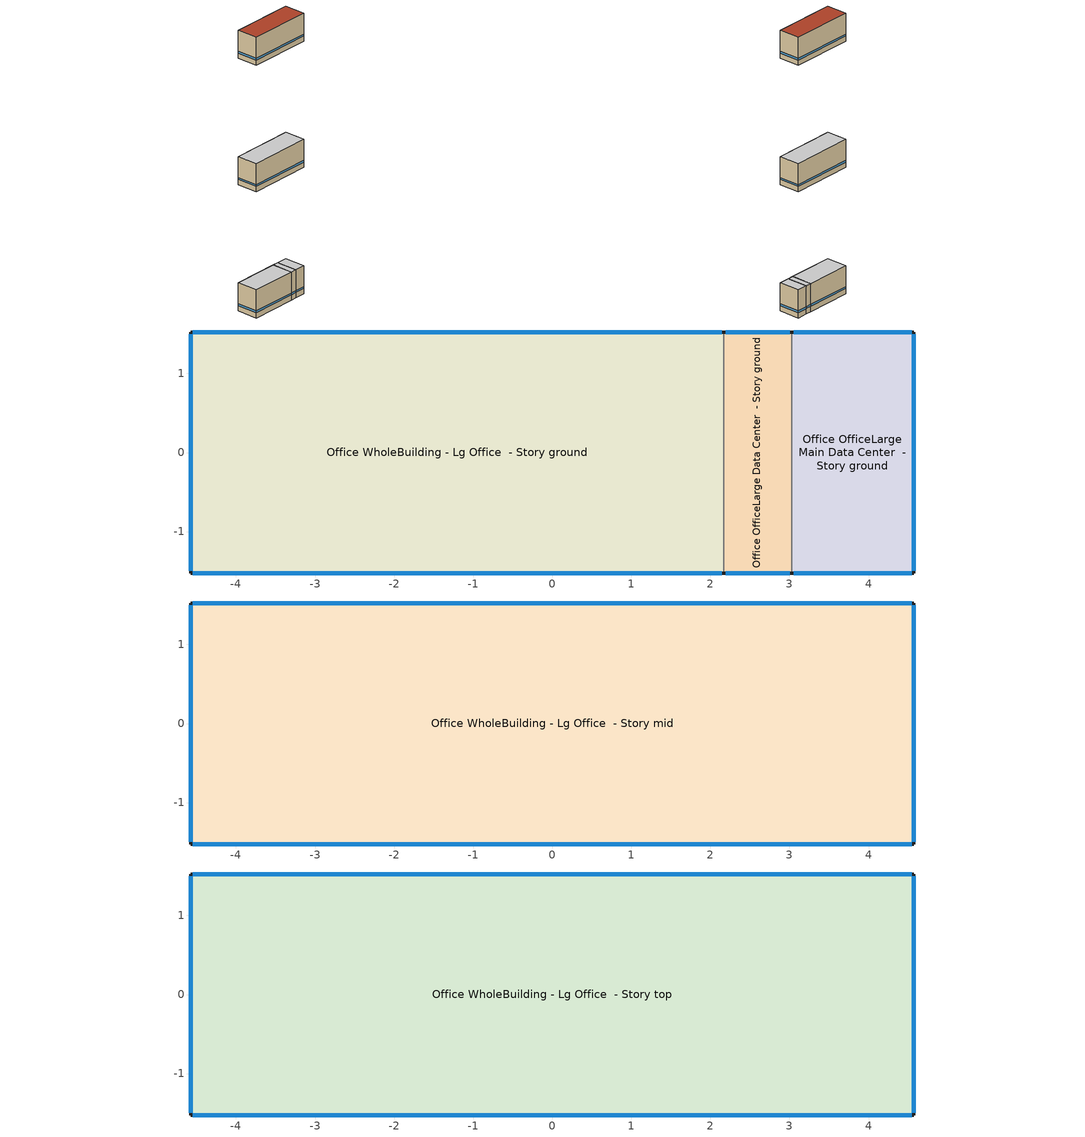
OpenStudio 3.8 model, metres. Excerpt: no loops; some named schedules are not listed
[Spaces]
Office WholeBuilding - Lg Office  - Story ground
 floor ground (Foundation F 1.26W/m*K Perim 16.53m Area 20.54m2): -4.57,-1.52 -4.57,1.52 2.17,1.52 2.17,-1.52 z0
 wall outside: 2.17,1.52 -4.57,1.52 -4.57,-1.52 2.17,-1.52 z0:3.96
 wall to Office OfficeLarge Data Center  - Story ground: 2.17,-1.52 2.17,1.52 z0:3.96
 window (Window U-0.91 SHGC 0.68): 2.14,1.52 -4.55,1.52 / -4.57,1.5 -4.57,-1.5 / -4.55,-1.52 2.14,-1.52 z0.76:1
 ceiling adiabatic (Typical Interior Ceiling): 2.17,-1.52 2.17,1.52 -4.57,1.52 -4.57,-1.52 z3.96
Office OfficeLarge Data Center  - Story ground
 floor ground (Foundation F 1.26W/m*K Perim 1.72m Area 2.62m2): 2.17,-1.52 2.17,1.52 3.03,1.52 3.03,-1.52 z0
 wall outside: 3.03,1.52 2.17,1.52 / 2.17,-1.52 3.03,-1.52 z0:3.96
 wall to Office OfficeLarge Main Data Center  - Story ground: 3.03,-1.52 3.03,1.52 z0:3.96
 window (Window U-0.91 SHGC 0.68): 3,1.52 2.19,1.52 / 2.19,-1.52 3,-1.52 z0.76:1.01
 ceiling adiabatic (Typical Interior Ceiling): 3.03,-1.52 3.03,1.52 2.17,1.52 2.17,-1.52 z3.96
Office OfficeLarge Main Data Center  - Story ground
 floor ground (Foundation F 1.26W/m*K Perim 6.14m Area 4.71m2): 3.03,-1.52 3.03,1.52 4.57,1.52 4.57,-1.52 z0
 wall outside: 3.03,-1.52 4.57,-1.52 4.57,1.52 3.03,1.52 z0:3.96
 window (Window U-0.91 SHGC 0.68): 4.55,1.52 3.05,1.52 / 3.05,-1.52 4.55,-1.52 z0.76:1.01; 4.57,-1.5 4.57,1.5 z0.76:1
 ceiling adiabatic (Typical Interior Ceiling): 4.57,-1.52 4.57,1.52 3.03,1.52 3.03,-1.52 z3.96
Office WholeBuilding - Lg Office  - Story mid
 floor adiabatic (Typical Interior Floor): -4.57,-1.52 -4.57,1.52 4.57,1.52 4.57,-1.52 z17.83
 wall outside: -4.57,1.52 -4.57,-1.52 4.57,-1.52 4.57,1.52 -4.57,1.52 z17.83:21.79
 window (Window U-0.91 SHGC 0.68): -4.57,1.5 -4.57,-1.5 / 4.55,1.52 -4.55,1.52 / -4.55,-1.52 4.55,-1.52 / 4.57,-1.5 4.57,1.5 z18.59:18.83
 ceiling adiabatic (Typical Interior Ceiling): 4.57,-1.52 4.57,1.52 -4.57,1.52 -4.57,-1.52 z21.79
Office WholeBuilding - Lg Office  - Story top
 floor adiabatic (Typical Interior Floor): -4.57,-1.52 -4.57,1.52 4.57,1.52 4.57,-1.52 z35.66
 wall outside: -4.57,1.52 -4.57,-1.52 4.57,-1.52 4.57,1.52 -4.57,1.52 z35.66:39.62
 window (Window U-0.91 SHGC 0.68): -4.57,1.5 -4.57,-1.5 / 4.57,-1.5 4.57,1.5 z36.42:36.67; 4.55,1.52 -4.55,1.52 / -4.55,-1.52 4.55,-1.52 z36.42:36.66
 roof outside: 4.57,-1.52 4.57,1.52 -4.57,1.52 -4.57,-1.52 z39.62
[Building]
ComStock DOE Ref 1980-2004|LargeOffice: North Axis {deg}=315; Default Construction Set=ComStock DOE Ref 1980-2004 - Office - ASHRAE 169-2013-3A; Default Schedule Set=Building Default Schedule Set; Standards Building Type=Office
[Site]
Centreville_AL_USA: Latitude {deg}=32.9; Longitude {deg}=-87.25; Time Zone {hr}=-6; Elevation {m}=140; Terrain=City
[Site:WaterMainsTemperature]
Calculation Method=Correlation; Annual Average Outdoor Air Temperature {C}=18.0608; Maximum Difference In Monthly Average Outdoor Air Temperatures {deltaC}=21.83
[SizingPeriod:DesignDay] Barometric Pressure {Pa}=99654; Rain Indicator=No; Snow Indicator=No; Day of Month=21; Daylight Saving Time Indicator=No; Humidity Condition Type=Wetbulb; Dry-Bulb Temperature Range Modifier Type=DefaultMultipliers
Name | Maximum Dry-Bulb Temperature {C} | Daily Dry-Bulb Temperature Range {deltaC} | Wind Speed {m/s} | Wind Direction {deg} | Month | Day Type | Wetbulb or DewPoint at Maximum Dry-Bulb {C} | Solar Model Indicator | ASHRAE Clear Sky Optical Depth for Beam Irradiance | ASHRAE Clear Sky Optical Depth for Diffuse Irradiance | Sky Clearness
Centreville Ann Clg .4% Condns DB=>MWB 1 | 34.4 | 10.5 | 2.8 | 170 | 7 | SummerDesignDay | 24.3 | ASHRAETau | 0.438 | 2.223
Centreville Ann Clg .4% Condns WB=>MDB 1 | 31.7 | 10.5 | 2.8 | 170 | 7 | SummerDesignDay | 25.8 | ASHRAETau | 0.438 | 2.223
Centreville Ann Htg 99.6% Condns DB 1 | -5.2 | 0 | 3.1 | 0 | 1 | WinterDesignDay | -5.2 | ASHRAEClearSky |  |  | 0
Centreville August .4% Condns DB=>MCWB 1 | 35.9 | 10.6 | 2.8 | 170 | 8 | SummerDesignDay | 24.4 | ASHRAETau | 0.426 | 2.294
[ClimateZones]
Climate Zone Institution Name 1=ASHRAE; Climate Zone Document Name 1=ANSI/ASHRAE Standard 169; Climate Zone Document Year 1=2006; Climate Zone Value 1=ASHRAE 169-2013-3A
[Site:GroundTemperature:FCfactorMethod]
January Ground Temperature {C}=20.2; February Ground Temperature {C}=10.09; March Ground Temperature {C}=9.57; April Ground Temperature {C}=4.74; May Ground Temperature {C}=14.47; June Ground Temperature {C}=13.34; July Ground Temperature {C}=15.74; August Ground Temperature {C}=23.41; September Ground Temperature {C}=26.17; October Ground Temperature {C}=26.57; November Ground Temperature {C}=25.96; December Ground Temperature {C}=26.47
[Construction:FfactorGroundFloor] F-Factor {W/m-K}=1.26344
Name | Area {m2} | PerimeterExposed {m}
Foundation F 1.26W/m*K Perim 6.14m Area 4.71m2 | 4.71018 | 6.138672
Foundation F 1.26W/m*K Perim 1.72m Area 2.62m2 | 2.61987 | 1.719072
Foundation F 1.26W/m*K Perim 16.53m Area 20.54m2 | 20.5409 | 16.5263
[DefaultConstructionSet]
ComStock DOE Ref 1980-2004 - Office - ASHRAE 169-2013-3A: Default Exterior Surface Constructions=Default Surface Constructions 1; Default Interior Surface Constructions=Default Surface Constructions 2; Default Ground Contact Surface Constructions=Default Surface Constructions 3; Default Exterior SubSurface Constructions=Default Sub Surface Constructions 1; Default Interior SubSurface Constructions=Default Sub Surface Constructions 2; Interior Partition Construction=Typical Interior Partition
[DefaultSurfaceConstructions]
Name | Floor Construction | Wall Construction | Roof Ceiling Construction
Default Surface Constructions 1 | Typical Insulated Exterior Mass Floor | Typical Insulated Exterior Mass Wall R-3.45 | Typical IEAD Roof R-13.89
Default Surface Constructions 2 | Typical Interior Floor | Typical Interior Wall | Typical Interior Ceiling
Default Surface Constructions 3 | Typical Insulated Carpeted 6in Slab Floor | Typical Insulated Basement Mass Wall R-6.99
[Construction]
Typical Insulated Exterior Mass Floor: Typical Insulation R-1.06, 4 in. Normalweight Concrete Floor, Typical Carpet Pad
Typical Insulated Exterior Mass Wall R-3.45: 1IN Stucco, 8IN CONCRETE HW RefBldg, Typical Insulation R-1.06, 1/2IN Gypsum
Typical IEAD Roof R-13.89: Roof Membrane, Typical Insulation R-12.77, Metal Roof Surface
Typical Interior Floor: 100mm Normalweight concrete floor, CP02 CARPET PAD
Typical Interior Wall: G01 13mm gypsum board, G01 13mm gypsum board
Typical Interior Ceiling: CP02 CARPET PAD, 100mm Normalweight concrete floor
Typical Insulated Carpeted 6in Slab Floor: 6 in. Normalweight Concrete Floor, Typical Carpet Pad
Typical Insulated Basement Mass Wall R-6.99: Typical Insulation R-5.44, 8 in. Concrete Block Basement Wall
Simple Glazing U 0.72 SHGC 0.25: Simple Glazing U 0.72 SHGC 0.25
Typical Insulated Metal Door: F08 Metal surface, Typical Insulation
U 0.88 SHGC 0.16 Sgl Ref-A-L Clr 6mm: REF A CLEAR LO 6MM
Typical Overhead Door: Typical Insulation
Typical Interior Window: Clear 3mm
Typical Interior Door; Typical Interior Partition: G05 25mm wood
InteriorFurnishings: Std Wood 6inch
Window U-0.91 SHGC 0.68: Simple Glazing Single - No LowE - Clear - Wood
[Material:NoMass] Roughness=Smooth; Thermal Absorptance=0.9; Solar Absorptance=0.7
Name | Thermal Resistance {m2-K/W} | Visible Absorptance
Typical Insulation R-1.06 | 0.18664 | 0.7
Typical Carpet Pad; CP02 CARPET PAD | 0.21648 | 0.8
Typical Insulation R-12.77 | 2.24922 | 0.7
Typical Insulation R-5.44 | 0.958542 | 0.7
Typical Insulation | 0.0282222 | 0.7
[Material] Thermal Absorptance=0.9
Name | Roughness | Thickness {m} | Conductivity {W/m-K} | Density {kg/m3} | Specific Heat {J/kg-K} | Solar Absorptance | Visible Absorptance
4 in. Normalweight Concrete Floor | MediumRough | 0.1016 | 2.31 | 2322 | 832 | 0.7 | 0.7
1IN Stucco | Smooth | 0.0253 | 0.6918 | 1858 | 837 | 0.7 | 0.92
8IN CONCRETE HW RefBldg | Rough | 0.2032 | 1.311 | 2240 | 836.8 | 0.7 | 0.7
1/2IN Gypsum | Smooth | 0.0127 | 0.16 | 784.9 | 830 | 0.4 | 0.4
Roof Membrane | VeryRough | 0.0095 | 0.16 | 1121.29 | 1460 | 0.7 | 0.7
Metal Roof Surface; F08 Metal surface | Smooth | 0.0008 | 45.28 | 7824 | 500 | 0.7 | 0.7
100mm Normalweight concrete floor | MediumRough | 0.1016 | 2.31045 | 2322 | 832.557 | 0.7 | 0.7
G01 13mm gypsum board | Smooth | 0.0127 | 0.160031 | 800.001 | 1090.73 | 0.7 | 0.5
6 in. Normalweight Concrete Floor | MediumRough | 0.1524 | 2.31 | 2322 | 832 | 0.7 | 0.7
8 in. Concrete Block Basement Wall | MediumRough | 0.2032 | 1.326 | 1842 | 912 | 0.7 | 0.7
G05 25mm wood | MediumSmooth | 0.0254 | 0.15 | 608 | 1630 | 0.5 | 0.5
Std Wood 6inch | MediumSmooth | 0.15 | 0.12 | 540 | 1210 | 0.7 | 0.7
[DefaultSubSurfaceConstructions]
Name | Fixed Window Construction | Operable Window Construction | Door Construction | Glass Door Construction | Overhead Door Construction | Tubular Daylight Dome Construction | Tubular Daylight Diffuser Construction
Default Sub Surface Constructions 1 | Simple Glazing U 0.72 SHGC 0.25 | Simple Glazing U 0.72 SHGC 0.25 | Typical Insulated Metal Door | U 0.88 SHGC 0.16 Sgl Ref-A-L Clr 6mm | Typical Overhead Door | Typical Interior Window | Typical Interior Window
Default Sub Surface Constructions 2 | Typical Interior Window | Typical Interior Window | Typical Interior Door
[WindowMaterial:SimpleGlazingSystem]
Name | U-Factor {W/m2-K} | Solar Heat Gain Coefficient | Visible Transmittance
Simple Glazing U 0.72 SHGC 0.25 | 4.08835 | 0.25 | 0.81
Simple Glazing Single - No LowE - Clear - Wood | 5.16722 | 0.683 | 0.723
[WindowMaterial:Glazing] Optical Data Type=SpectralAverage; Infrared Transmittance at Normal Incidence=0; Front Side Infrared Hemispherical Emissivity=0.84; Conductivity {W/m-K}=0.9; Dirt Correction Factor for Solar and Visible Transmittance=1; Solar Diffusing=No
Name | Thickness {m} | Solar Transmittance at Normal Incidence | Front Side Solar Reflectance at Normal Incidence | Back Side Solar Reflectance at Normal Incidence | Visible Transmittance at Normal Incidence | Front Side Visible Reflectance at Normal Incidence | Back Side Visible Reflectance at Normal Incidence | Back Side Infrared Hemispherical Emissivity
REF A CLEAR LO 6MM | 0.006 | 0.066 | 0.341 | 0.493 | 0.08 | 0.41 | 0.37 | 0.4
Clear 3mm | 0.003 | 0.837 | 0.075 | 0.075 | 0.898 | 0.081 | 0.081 | 0.84
[SpaceType] Standards Building Type=Office
Name | Default Schedule Set | Design Specification Outdoor Air Object | Standards Space Type
Office OfficeLarge Data Center - ComStock DOE Ref 1980-2004 | Office OfficeLarge Data Center Schedule Set | Office OfficeLarge Data Center Ventilation | OfficeLarge Data Center
Office OfficeLarge Main Data Center - ComStock DOE Ref 1980-2004 | Office OfficeLarge Main Data Center Schedule Set | Office OfficeLarge Main Data Center Ventilation | OfficeLarge Main Data Center
Office WholeBuilding - Lg Office - ComStock DOE Ref 1980-2004 | Office WholeBuilding - Lg Office Schedule Set | Office WholeBuilding - Lg Office Ventilation | WholeBuilding - Lg Office
[BuildingStory] Nominal Floor to Floor Height {m}=3.9624
Name | Nominal Z Coordinate {m}
Story ground | 0
Story mid | 17.8308
Story top | 35.6616
[Space]
Name | Space Type | Building Story | Thermal Zone
Office WholeBuilding - Lg Office  - Story ground | Office WholeBuilding - Lg Office - ComStock DOE Ref 1980-2004 | Story ground | Zone Office WholeBuilding - Lg Office  - Story ground
Office OfficeLarge Data Center  - Story ground | Office OfficeLarge Data Center - ComStock DOE Ref 1980-2004 | Story ground | Zone Office OfficeLarge Data Center  - Story ground
Office OfficeLarge Main Data Center  - Story ground | Office OfficeLarge Main Data Center - ComStock DOE Ref 1980-2004 | Story ground | Zone Office OfficeLarge Main Data Center  - Story ground
Office WholeBuilding - Lg Office  - Story mid | Office WholeBuilding - Lg Office - ComStock DOE Ref 1980-2004 | Story mid | Zone Office WholeBuilding - Lg Office  - Story mid
Office WholeBuilding - Lg Office  - Story top | Office WholeBuilding - Lg Office - ComStock DOE Ref 1980-2004 | Story top | Zone Office WholeBuilding - Lg Office  - Story top
[ThermalZone] Use Ideal Air Loads=No
Name | Multiplier | Thermostat
Zone Office WholeBuilding - Lg Office  - Story ground | 1 | Office WholeBuilding - Lg Office - ComStock DOE Ref 1980-2004 Thermostat
Zone Office OfficeLarge Data Center  - Story ground | 1 | Office OfficeLarge Data Center - ComStock DOE Ref 1980-2004 Thermostat
Zone Office OfficeLarge Main Data Center  - Story ground | 1 | Office OfficeLarge Main Data Center - ComStock DOE Ref 1980-2004 Thermostat
Zone Office WholeBuilding - Lg Office  - Story mid | 8 | Office WholeBuilding - Lg Office - ComStock DOE Ref 1980-2004 Thermostat 1
Zone Office WholeBuilding - Lg Office  - Story top | 1 | Office WholeBuilding - Lg Office - ComStock DOE Ref 1980-2004 Thermostat 2
[Lights:Definition] Design Level Calculation Method=Watts/Area; Fraction Visible=0.2; Return Air Fraction=0
Name | Watts per Space Floor Area {W/m2} | Fraction Radiant
Office WholeBuilding - Lg Office - ComStock DOE Ref 1980-2004 General Lights Definition | 5.0993 | 0.31
Office WholeBuilding - Lg Office - ComStock DOE Ref 1980-2004 Wall Wash Lights Definition | 3.64317 | 0.125
Office OfficeLarge Main Data Center - ComStock DOE Ref 1980-2004 General Lights Definition; Office OfficeLarge Data Center - ComStock DOE Ref 1980-2004 General Lights Definition | 5.10109 | 0.31
[ElectricEquipment:Definition] Fraction Latent=0
Name | Design Level Calculation Method | Watts per Space Floor Area {W/m2} | Fraction Radiant | Fraction Lost | Design Level {W}
Office OfficeLarge Data Center Elec Equip Definition | Watts/Area | 215.278 | 0.5 | 0
Office OfficeLarge Main Data Center Elec Equip Definition | Watts/Area | 484.376 | 0.5 | 0
Office WholeBuilding - Lg Office Elec Equip Definition | Watts/Area | 8.07293 | 0.5 | 0
Elevator Lift Motor | EquipmentLevel |  | 0 | 1 | 18537
[ElectricEquipment]
Name | Electric Equipment Definition | Space or SpaceType | Schedule | Multiplier
Office OfficeLarge Data Center Elec Equip | Office OfficeLarge Data Center Elec Equip Definition | Office OfficeLarge Data Center - ComStock DOE Ref 1980-2004 | OfficeLarge ALWAYS_ON BPR Adjusted
Office OfficeLarge Main Data Center Elec Equip | Office OfficeLarge Main Data Center Elec Equip Definition | Office OfficeLarge Main Data Center - ComStock DOE Ref 1980-2004 | OfficeLarge ALWAYS_ON BPR Adjusted
Office WholeBuilding - Lg Office Elec Equip | Office WholeBuilding - Lg Office Elec Equip Definition | Office WholeBuilding - Lg Office - ComStock DOE Ref 1980-2004 | Office BLDG_EQUIP_EndUseData BPR Adjusted
2 Elevator Lift Motors | Elevator Lift Motor | Office WholeBuilding - Lg Office  - Story ground | Elevator Schedule 1 | 2
[DesignSpecification:OutdoorAir]
Name | Outdoor Air Flow per Person {m3/s-person} | Outdoor Air Flow per Floor Area {m3/s-m2} | Outdoor Air Flow Air Changes per Hour {1/hr} | Outdoor Air Method
Office OfficeLarge Data Center Ventilation; Office OfficeLarge Main Data Center Ventilation | 0 | 0 | 0
Office WholeBuilding - Lg Office Ventilation | 0.00943895 |  |  | Sum
[DefaultScheduleSet]
Office OfficeLarge Data Center Schedule Set; Office OfficeLarge Main Data Center Schedule Set: Lighting Schedule=OfficeLarge BLDG_LIGHT_SCH; Electric Equipment Schedule=OfficeLarge ALWAYS_ON
Office WholeBuilding - Lg Office Schedule Set: Lighting Schedule=Office BLDG_LIGHT_EndUseData; Electric Equipment Schedule=Office BLDG_EQUIP_EndUseData; Number of People Schedule=Large Office Bldg Occ; People Activity Level Schedule=Large Office Activity; Infiltration Schedule=Large Office Infil Quarter On
Building Default Schedule Set: Hours of Operation Schedule=Building Hours of Operation NonResidential
[People:Definition]
Office WholeBuilding - Lg Office People Definition: Number of People Calculation Method=People/Area; People per Space Floor Area {person/m2}=0.0538196; Fraction Radiant=0.3
[People]
Office WholeBuilding - Lg Office People: People Definition=Office WholeBuilding - Lg Office People Definition; Space or SpaceType=Office WholeBuilding - Lg Office - ComStock DOE Ref 1980-2004; Work Efficiency Schedule=Work Efficiency Schedule; Clothing Insulation Schedule=Clothing Schedule; Air Velocity Schedule=Air Velocity Schedule; Multiplier=1
[Exterior:Lights:Definition]
Name | Design Level {W}
Parking Areas and Drives Def (W/ft^2) | 0.0414577
Building Facades Def (W/ft^2) | 0.2
Main Entries Def (W/ft) | 30
Other Doors Def (W/ft) | 20
[Exterior:Lights] Schedule=Always On Discrete; Control Option=AstronomicalClock
Name | Exterior Lights Definition | Multiplier
Parking Areas and Drives | Parking Areas and Drives Def (W/ft^2) | 4860
Building Facades | Building Facades Def (W/ft^2) | 1040
Main Entries | Main Entries Def (W/ft) | 8
Other Doors | Other Doors Def (W/ft) | 0.24
[ThermostatSetpoint:DualSetpoint]
Name | Heating Setpoint Temperature Schedule | Cooling Setpoint Temperature Schedule
Office OfficeLarge Data Center - ComStock DOE Ref 1980-2004 Thermostat; Office OfficeLarge Main Data Center - ComStock DOE Ref 1980-2004 Thermostat | OfficeLarge HTGSETP_DC_SCH | OfficeLarge CLGSETP_DC_SCH
Office WholeBuilding - Lg Office - ComStock DOE Ref 1980-2004 Thermostat; Office WholeBuilding - Lg Office - ComStock DOE Ref 1980-2004 Thermostat 1; Office WholeBuilding - Lg Office - ComStock DOE Ref 1980-2004 Thermostat 2 | Large Office HtgSetp | Large Office ClgSetp
[InternalMass:Definition]
Internal Mass Definition 1: Construction=InteriorFurnishings; Design Level Calculation Method=SurfaceArea/Area; Surface Area per Space Floor Area=2
[InternalMass] Internal Mass Definition=Internal Mass Definition 1; Multiplier=1
Name | Space or SpaceType
Office WholeBuilding - Lg Office  - Story top Mass | Office WholeBuilding - Lg Office  - Story top
Office WholeBuilding - Lg Office  - Story mid Mass | Office WholeBuilding - Lg Office  - Story mid
Office OfficeLarge Main Data Center  - Story ground Mass | Office OfficeLarge Main Data Center  - Story ground
Office OfficeLarge Data Center  - Story ground Mass | Office OfficeLarge Data Center  - Story ground
Office WholeBuilding - Lg Office  - Story ground Mass | Office WholeBuilding - Lg Office  - Story ground
[Lights] Fraction Replaceable=1
Name | Lights Definition | Space or SpaceType | Schedule
Office WholeBuilding - Lg Office - ComStock DOE Ref 1980-2004 General Lighting | Office WholeBuilding - Lg Office - ComStock DOE Ref 1980-2004 General Lights Definition | Office WholeBuilding - Lg Office - ComStock DOE Ref 1980-2004 | Office BLDG_LIGHT_EndUseData BPR Adjusted
Office WholeBuilding - Lg Office - ComStock DOE Ref 1980-2004 Wall Wash Lighting | Office WholeBuilding - Lg Office - ComStock DOE Ref 1980-2004 Wall Wash Lights Definition | Office WholeBuilding - Lg Office - ComStock DOE Ref 1980-2004 | Office BLDG_LIGHT_EndUseData BPR Adjusted
Office OfficeLarge Main Data Center - ComStock DOE Ref 1980-2004 General Lighting | Office OfficeLarge Main Data Center - ComStock DOE Ref 1980-2004 General Lights Definition | Office OfficeLarge Main Data Center - ComStock DOE Ref 1980-2004 | OfficeLarge BLDG_LIGHT_SCH BPR Adjusted
Office OfficeLarge Data Center - ComStock DOE Ref 1980-2004 General Lighting | Office OfficeLarge Data Center - ComStock DOE Ref 1980-2004 General Lights Definition | Office OfficeLarge Data Center - ComStock DOE Ref 1980-2004 | OfficeLarge BLDG_LIGHT_SCH BPR Adjusted
[SpaceInfiltration:DesignFlowRate] Design Flow Rate Calculation Method=Flow/ExteriorArea; Flow per Exterior Surface Area {m3/s-m2}=0.000413282; Velocity Term Coefficient=0
Name | Space or SpaceType | Schedule | Constant Term Coefficient | Temperature Term Coefficient | Velocity Squared Term Coefficient
Office WholeBuilding - Lg Office  - Story top HVAC On Infiltration | Office WholeBuilding - Lg Office  - Story top | Infiltration HVAC On Schedule | 0.0209 | 0.0064 | 0.1297
Office WholeBuilding - Lg Office  - Story top HVAC Off Infiltration | Office WholeBuilding - Lg Office  - Story top | Infiltration HVAC Off Schedule | 0 | 0.0179 | 0.1473
Office WholeBuilding - Lg Office  - Story mid HVAC On Infiltration | Office WholeBuilding - Lg Office  - Story mid | Infiltration HVAC On Schedule | 0.0209 | 0.0064 | 0.1297
Office WholeBuilding - Lg Office  - Story mid HVAC Off Infiltration | Office WholeBuilding - Lg Office  - Story mid | Infiltration HVAC Off Schedule | 0 | 0.0179 | 0.1473
Office OfficeLarge Main Data Center  - Story ground HVAC On Infiltration | Office OfficeLarge Main Data Center  - Story ground | Infiltration HVAC On Schedule | 0.0209 | 0.0064 | 0.1297
Office OfficeLarge Main Data Center  - Story ground HVAC Off Infiltration | Office OfficeLarge Main Data Center  - Story ground | Infiltration HVAC Off Schedule | 0 | 0.0179 | 0.1473
Office OfficeLarge Data Center  - Story ground HVAC On Infiltration | Office OfficeLarge Data Center  - Story ground | Infiltration HVAC On Schedule | 0.0209 | 0.0064 | 0.1297
Office OfficeLarge Data Center  - Story ground HVAC Off Infiltration | Office OfficeLarge Data Center  - Story ground | Infiltration HVAC Off Schedule | 0 | 0.0179 | 0.1473
Office WholeBuilding - Lg Office  - Story ground HVAC On Infiltration | Office WholeBuilding - Lg Office  - Story ground | Infiltration HVAC On Schedule | 0.0209 | 0.0064 | 0.1297
Office WholeBuilding - Lg Office  - Story ground HVAC Off Infiltration | Office WholeBuilding - Lg Office  - Story ground | Infiltration HVAC Off Schedule | 0 | 0.0179 | 0.1473
[Schedule:Ruleset]
Name | Default Day Schedule | Summer Design Day Schedule | Winter Design Day Schedule
OfficeLarge BLDG_LIGHT_SCH | OfficeLarge BLDG_LIGHT_SCH Default | OfficeLarge BLDG_LIGHT_SCH Summer Design Day | OfficeLarge BLDG_LIGHT_SCH Winter Design Day
OfficeLarge ALWAYS_ON | OfficeLarge ALWAYS_ON Default | OfficeLarge ALWAYS_ON Summer Design Day | OfficeLarge ALWAYS_ON Winter Design Day
Clothing Schedule | Clothing Schedule Default Winter Clothes
Air Velocity Schedule | Air Velocity Schedule Default
Work Efficiency Schedule | Work Efficiency Schedule Default
Large Office Bldg Occ | Large Office Bldg Occ Default | Large Office Bldg Occ Summer Design Day | Large Office Bldg Occ Winter Design Day
Large Office Activity | Large Office Activity Default | Large Office Activity Summer Design Day | Large Office Activity Winter Design Day
Office BLDG_LIGHT_EndUseData | Office BLDG_LIGHT_EndUseData Default | Office BLDG_LIGHT_EndUseData Summer Design Day | Office BLDG_LIGHT_EndUseData Winter Design Day
Office BLDG_EQUIP_EndUseData | Office BLDG_EQUIP_EndUseData Default | Office BLDG_EQUIP_EndUseData Summer Design Day | Office BLDG_EQUIP_EndUseData Winter Design Day
Large Office Infil Quarter On | Large Office Infil Quarter On Default | Large Office Infil Quarter On Summer Design Day | Large Office Infil Quarter On Winter Design Day
Elevator Schedule 1 | 5 space(s) Occ Sch Default 1 | 5 space(s) Occ Sch Summer Design Day 1 | 5 space(s) Occ Sch Winter Design Day 1
OfficeLarge HTGSETP_DC_SCH | OfficeLarge HTGSETP_DC_SCH Default | OfficeLarge HTGSETP_DC_SCH Summer Design Day | OfficeLarge HTGSETP_DC_SCH Winter Design Day
OfficeLarge CLGSETP_DC_SCH | OfficeLarge CLGSETP_DC_SCH Default | OfficeLarge CLGSETP_DC_SCH Summer Design Day | OfficeLarge CLGSETP_DC_SCH Winter Design Day
Large Office HtgSetp | Large Office HtgSetp Default | Schedule Day 43 | Schedule Day 44
Large Office ClgSetp | Large Office ClgSetp Default | Schedule Day 41 | Schedule Day 42
Building Hours of Operation NonResidential | Building Hours of Operation NonResidential Default | Building Hours of Operation NonResidential Summer Design Day | Building Hours of Operation NonResidential Winter Design Day
Office BLDG_LIGHT_EndUseData BPR Adjusted | Office BLDG_LIGHT_EndUseData Default 1 | Office BLDG_LIGHT_EndUseData Summer Design Day 1 | Office BLDG_LIGHT_EndUseData Winter Design Day 1
OfficeLarge BLDG_LIGHT_SCH BPR Adjusted | OfficeLarge BLDG_LIGHT_SCH Default 2 | OfficeLarge BLDG_LIGHT_SCH Summer Design Day 1 | OfficeLarge BLDG_LIGHT_SCH Winter Design Day 1
Office BLDG_EQUIP_EndUseData BPR Adjusted | Office BLDG_EQUIP_EndUseData Default 1 | Office BLDG_EQUIP_EndUseData Summer Design Day 1 | Office BLDG_EQUIP_EndUseData Winter Design Day 1
OfficeLarge ALWAYS_ON BPR Adjusted | OfficeLarge ALWAYS_ON Default 3 | OfficeLarge ALWAYS_ON Summer Design Day 1 | OfficeLarge ALWAYS_ON Winter Design Day 1
[Schedule:Day]
OfficeLarge BLDG_LIGHT_SCH Default: No, 0, 15, 0.048095, 0, 30, 0.0490475, 0, 45, 0.05, 5, 15, 0.05, 5, 30, 0.0625, 5, 45, 0.075, 6, 0, 0.0875, 6, 15, 0.1, 6, 30, 0.098095, 6, 45, 0.09619, 7, 0, 0.094285, 7, 15, 0.09238, 7, 30, 0.13857, 7, 45, 0.18476, 8, 0, 0.23095, 8, 15, 0.27714, 8, 30, 0.41571, 8, 45, 0.55428, 9, 0, 0.69285, 9, 15, 0.83142, 17, 0, 0.83142, 17, 15, 0.708247, 17, 30, 0.585073, 17, 45, 0.4619, 18, 0, 0.41571, 18, 15, 0.36952, 18, 30, 0.32333, 18, 45, 0.27714, 19, 15, 0.27714, 19, 30, 0.265593, 19, 45, 0.254045, 20, 0, 0.242498, 20, 15, 0.23095, 20, 30, 0.219403, 20, 45, 0.207855, 21, 0, 0.196307, 21, 15, 0.18476, 21, 45, 0.18476, 22, 0, 0.161665, 22, 15, 0.13857, 22, 30, 0.115475, 22, 45, 0.09238, 23, 0, 0.0808325, 23, 15, 0.069285, 23, 30, 0.0577375, 23, 45, 0.04619, 24, 0, 0.0471425
OfficeLarge BLDG_LIGHT_SCH Summer Design Day; OfficeLarge ALWAYS_ON Winter Design Day; OfficeLarge ALWAYS_ON Summer Design Day; Office BLDG_LIGHT_EndUseData Summer Design Day; Office BLDG_EQUIP_EndUseData Summer Design Day; Office BLDG_LIGHT_EndUseData Summer Design Day 1; OfficeLarge BLDG_LIGHT_SCH Summer Design Day 1; Office BLDG_EQUIP_EndUseData Summer Design Day 1; OfficeLarge ALWAYS_ON Summer Design Day 1; OfficeLarge ALWAYS_ON Winter Design Day 1: No, 24, 0, 1
OfficeLarge BLDG_LIGHT_SCH Winter Design Day; Large Office Bldg Occ Winter Design Day; Office BLDG_LIGHT_EndUseData Winter Design Day; Office BLDG_EQUIP_EndUseData Winter Design Day; Office BLDG_LIGHT_EndUseData Winter Design Day 1; OfficeLarge BLDG_LIGHT_SCH Winter Design Day 1; Office BLDG_EQUIP_EndUseData Winter Design Day 1; OfficeLarge ALWAYS_ON Default 3: No, 24, 0, 0
OfficeLarge ALWAYS_ON Default: No, 0, 15, 1, 24, 0, 1
Clothing Schedule Default Winter Clothes; 5 space(s) Occ Sch Summer Design Day 1; 5 space(s) Occ Sch Winter Design Day 1; Building Hours of Operation NonResidential Winter Design Day; Building Hours of Operation NonResidential Summer Design Day: 24, 0, 1
Air Velocity Schedule Default: 24, 0, 0.2
Work Efficiency Schedule Default: 24, 0, 0
Large Office Bldg Occ Default: No, 0, 15, 0.025, 0, 30, 0.01875, 0, 45, 0.0125, 1, 0, 0.00625, 1, 15, 0, 6, 15, 0, 6, 30, 0.025, 6, 45, 0.05, 7, 0, 0.075, 7, 15, 0.1, 7, 30, 0.125, 7, 45, 0.15, 8, 0, 0.175, 8, 15, 0.2, 8, 30, 0.3875, 8, 45, 0.575, 9, 0, 0.7625, 9, 15, 0.95, 12, 0, 0.95, 12, 15, 0.8375, 12, 30, 0.725, 12, 45, 0.6125, 13, 0, 0.5, 13, 15, 0.6125, 13, 30, 0.725, 13, 45, 0.8375, 14, 0, 0.95, 17, 0, 0.95, 17, 15, 0.866667, 17, 30, 0.783333, 17, 45, 0.7, 18, 0, 0.625, 18, 15, 0.55, 18, 30, 0.475, 18, 45, 0.4, 19, 15, 0.4, 19, 30, 0.3625, 19, 45, 0.325, 20, 0, 0.2875, 20, 15, 0.25, 20, 30, 0.2125, 20, 45, 0.175, 21, 0, 0.1375, 21, 15, 0.1, 21, 30, 0.09375, 21, 45, 0.0875, 22, 0, 0.08125, 22, 15, 0.075, 22, 30, 0.06875, 22, 45, 0.0625, 23, 0, 0.05625, 23, 15, 0.05, 23, 30, 0.04375, 23, 45, 0.0375, 24, 0, 0.03125
Large Office Bldg Occ Sat Day: No, 0, 15, 0.0166667, 0, 30, 0.00833333, 0, 45, 0, 4, 15, 0, 4, 30, 0.0125, 4, 45, 0.025, 5, 0, 0.0375, 5, 15, 0.05, 5, 30, 0.0625, 5, 45, 0.075, 6, 0, 0.0875, 6, 15, 0.1, 6, 30, 0.15, 6, 45, 0.2, 7, 0, 0.25, 7, 15, 0.3, 7, 30, 0.35, 7, 45, 0.4, 8, 0, 0.45, 8, 15, 0.5, 15, 15, 0.5, 15, 30, 0.484615, 15, 45, 0.469231, 16, 0, 0.453846, 16, 15, 0.438462, 16, 30, 0.423077, 16, 45, 0.407692, 17, 0, 0.392308, 17, 15, 0.376923, 17, 30, 0.361538, 17, 45, 0.346154, 18, 0, 0.330769, 18, 15, 0.315385, 18, 30, 0.3, 18, 45, 0.284615, 19, 0, 0.269231, 19, 15, 0.253846, 19, 30, 0.238462, 19, 45, 0.223077, 20, 0, 0.207692, 20, 15, 0.192308, 20, 30, 0.176923, 20, 45, 0.161538, 21, 0, 0.146154, 21, 15, 0.130769, 21, 30, 0.115385, 21, 45, 0.1, 22, 0, 0.0916667, 22, 15, 0.0833333, 22, 30, 0.075, 22, 45, 0.0666667, 23, 0, 0.0583333, 23, 15, 0.05, 23, 30, 0.0416667, 23, 45, 0.0333333, 24, 0, 0.025
Large Office Bldg Occ Summer Design Day: No, 6, 0, 0, 22, 0, 1, 24, 0, 0.05
Large Office Bldg Occ WntrDsn|Sun Day: No, 7, 15, 0, 24, 0, 0
Large Office Activity Default: No, 0, 15, 120, 24, 0, 120
Large Office Activity Winter Design Day; Large Office Activity Summer Design Day; Large Office Activity Default 1: No, 24, 0, 120
Office BLDG_LIGHT_EndUseData Default: No, 0, 15, 0.0516415, 0, 30, 0.0504877, 0, 45, 0.049334, 1, 0, 0.0454997, 1, 15, 0.0416655, 1, 30, 0.0378312, 1, 45, 0.033997, 2, 0, 0.034449, 2, 15, 0.034901, 2, 30, 0.035353, 2, 45, 0.035805, 3, 0, 0.036257, 3, 15, 0.036709, 3, 30, 0.0401453, 3, 45, 0.0435815, 4, 0, 0.0470177, 4, 15, 0.050454, 4, 30, 0.0476587, 4, 45, 0.0448635, 5, 0, 0.0420683, 5, 15, 0.039273, 5, 30, 0.0396248, 5, 45, 0.0399765, 6, 0, 0.0403283, 6, 15, 0.04068, 6, 30, 0.0519527, 6, 45, 0.0632255, 7, 0, 0.0744983, 7, 15, 0.085771, 7, 30, 0.111016, 7, 45, 0.136262, 8, 0, 0.161507, 8, 15, 0.186752, 8, 30, 0.275585, 8, 45, 0.364419, 9, 0, 0.453253, 9, 15, 0.542086, 9, 30, 0.599833, 9, 45, 0.657579, 10, 0, 0.715326, 10, 15, 0.773073, 10, 30, 0.790609, 10, 45, 0.808144, 11, 0, 0.82568, 11, 15, 0.843215, 11, 30, 0.845477, 11, 45, 0.847738, 12, 0, 0.85, 12, 15, 0.841985, 12, 30, 0.83397, 12, 45, 0.825954, 13, 0, 0.817939, 13, 15, 0.805464, 13, 30, 0.792989, 13, 45, 0.780514, 14, 0, 0.768039, 14, 15, 0.774076, 14, 30, 0.780114, 14, 45, 0.786151, 15, 0, 0.792188, 15, 15, 0.785442, 15, 30, 0.778695, 15, 45, 0.771949, 16, 0, 0.765202, 16, 15, 0.735588, 16, 30, 0.705974, 16, 45, 0.67636, 17, 0, 0.646746, 17, 15, 0.531125, 17, 30, 0.415505, 17, 45, 0.299884, 18, 0, 0.258758, 18, 15, 0.217632, 18, 30, 0.176505, 18, 45, 0.135379, 19, 0, 0.124392, 19, 15, 0.113405, 19, 30, 0.102417, 19, 45, 0.09143, 20, 0, 0.090147, 20, 15, 0.088864, 20, 30, 0.087581, 20, 45, 0.086298, 21, 0, 0.0865627, 21, 15, 0.0868275, 21, 30, 0.0870922, 21, 45, 0.087357, 22, 0, 0.0872172, 22, 15, 0.0870775, 22, 30, 0.0869377, 22, 45, 0.086798, 23, 0, 0.0785857, 23, 15, 0.0703735, 23, 30, 0.0621613, 23, 45, 0.053949, 24, 0, 0.0527953
Office BLDG_LIGHT_EndUseData Sat Day: No, 0, 15, 0.0420502, 0, 30, 0.0424747, 0, 45, 0.0428992, 1, 0, 0.0425144, 1, 15, 0.0421295, 1, 30, 0.0417446, 1, 45, 0.0413597, 2, 0, 0.0413174, 2, 15, 0.041275, 2, 30, 0.0412327, 2, 45, 0.00365161, 3, 0, 0.0027387, 3, 15, 0.0018258, 3, 30, 0.000912902, 3, 45, 0, 4, 0, 0.00028933, 4, 15, 0.00057866, 4, 30, 0.00086799, 4, 45, 0.00115732, 5, 0, 0.00503538, 5, 15, 0.00891344, 5, 30, 0.0127915, 5, 45, 0.0166696, 6, 0, 0.0142132, 6, 15, 0.0117569, 6, 30, 0.00930061, 6, 45, 0.00684429, 7, 0, 0.0102401, 7, 15, 0.013636, 7, 30, 0.0170318, 7, 45, 0.0204277, 8, 0, 0.0276939, 8, 15, 0.0349602, 8, 30, 0.0422264, 8, 45, 0.0494926, 9, 0, 0.0517269, 9, 15, 0.0539611, 9, 30, 0.0561953, 9, 45, 0.0584295, 10, 0, 0.0606637, 10, 15, 0.0628979, 10, 30, 0.0651321, 10, 45, 0.0673663, 11, 0, 0.0696005, 11, 15, 0.0718348, 11, 30, 0.074069, 11, 45, 0.0763032, 12, 0, 0.0785374, 12, 15, 0.0807716, 12, 30, 0.0830058, 12, 45, 0.08524, 13, 0, 0.0874742, 13, 15, 0.0897084, 13, 30, 0.00473095, 13, 45, 0.004738, 14, 0, 0.00474506, 14, 15, 0.00475211, 14, 30, 0.00475917, 14, 45, 0.00476622, 15, 0, 0.00477328, 15, 15, 0.0897084, 15, 30, 0.0891653, 15, 45, 0.0886221, 16, 0, 0.0880789, 16, 15, 0.0875358, 16, 30, 0.0869926, 16, 45, 0.0864494, 17, 0, 0.0859063, 17, 15, 0.0853631, 17, 30, 0.0848199, 17, 45, 0.0842768, 18, 0, 0.0837336, 18, 15, 0.0831904, 18, 30, 0.0826472, 18, 45, 0.0821041, 19, 0, 0.0815609, 19, 15, 0.0810177, 19, 30, 0.0804746, 19, 45, 0.0799314, 20, 0, 0.0733799, 20, 15, 0.0668284, 20, 30, 0.0602769, 20, 45, 0.0537254, 21, 0, 0.0525858, 21, 15, 0.0514462, 21, 30, 0.0503066, 21, 45, 0.049167, 22, 0, 0.049106, 22, 15, 0.0490449, 22, 30, 0.0489839, 22, 45, 0.0489228, 23, 0, 0.0469924, 23, 15, 0.045062, 23, 30, 0.0431316, 23, 45, 0.0412012, 24, 0, 0.0411903
Office BLDG_EQUIP_EndUseData Default: No, 0, 15, 0.579345, 0, 30, 0.559523, 0, 45, 0.5397, 1, 0, 0.549925, 1, 15, 0.56015, 1, 30, 0.570375, 1, 45, 0.5806, 2, 0, 0.580533, 2, 15, 0.580467, 2, 30, 0.5804, 2, 45, 0.580333, 3, 0, 0.580267, 3, 15, 0.5802, 3, 30, 0.575925, 3, 45, 0.57165, 4, 0, 0.567375, 4, 15, 0.5631, 4, 30, 0.559075, 4, 45, 0.55505, 5, 0, 0.551025, 5, 15, 0.547, 5, 30, 0.544575, 5, 45, 0.54215, 6, 0, 0.539725, 6, 15, 0.5373, 6, 30, 0.537625, 6, 45, 0.53795, 7, 0, 0.538275, 7, 15, 0.5386, 7, 30, 0.55345, 7, 45, 0.5683, 8, 0, 0.58315, 8, 15, 0.598, 8, 30, 0.6198, 8, 45, 0.6416, 9, 0, 0.6634, 9, 15, 0.6852, 9, 30, 0.7091, 9, 45, 0.733, 10, 0, 0.7569, 10, 15, 0.7808, 10, 30, 0.80195, 10, 45, 0.8231, 11, 0, 0.84425, 11, 15, 0.8654, 11, 30, 0.8725, 11, 45, 0.8796, 12, 0, 0.8867, 12, 15, 0.8855, 12, 30, 0.8843, 12, 45, 0.8831, 13, 0, 0.8819, 13, 15, 0.8666, 13, 30, 0.8513, 13, 45, 0.836, 14, 0, 0.8207, 14, 15, 0.8107, 14, 30, 0.8007, 14, 45, 0.7907, 15, 0, 0.7807, 15, 15, 0.76935, 15, 30, 0.758, 15, 45, 0.74665, 16, 0, 0.7353, 16, 15, 0.719025, 16, 30, 0.70275, 16, 45, 0.686475, 17, 0, 0.6702, 17, 15, 0.6484, 17, 30, 0.6266, 17, 45, 0.6048, 18, 0, 0.5951, 18, 15, 0.5854, 18, 30, 0.5757, 18, 45, 0.566, 19, 0, 0.568025, 19, 15, 0.57005, 19, 30, 0.572075, 19, 45, 0.5741, 20, 0, 0.58375, 20, 15, 0.5934, 20, 30, 0.60305, 20, 45, 0.6127, 21, 0, 0.6241, 21, 15, 0.6355, 21, 30, 0.6469, 21, 45, 0.6583, 22, 0, 0.662075, 22, 15, 0.66585, 22, 30, 0.669625, 22, 45, 0.6734, 23, 0, 0.659798, 23, 15, 0.646195, 23, 30, 0.632593, 23, 45, 0.61899, 24, 0, 0.599167
Large Office Infil Quarter On Default; Large Office Infil Quarter On Summer Design Day: No, 6, 0, 1, 22, 0, 0.25, 24, 0, 1
Large Office Infil Quarter On Winter Design Day: No, 6, 0, 1, 18, 0, 0.25, 24, 0, 1
5 space(s) Occ Sch Default 1: 4, 45, 0, 5, 0, 4.55026e-05, 5, 15, 9.10053e-05, 5, 30, 0.000136508, 5, 45, 0.000182011, 6, 0, 0.000227513, 6, 15, 0.000273016, 6, 30, 0.000318518, 6, 45, 0.000364021, 7, 15, 0.000364021, 7, 30, 0.000955555, 7, 45, 0.00154709, 8, 0, 0.00213862, 8, 15, 0.00273016, 8, 30, 0.00204762, 8, 45, 0.00136508, 9, 0, 0.000682539, 9, 15, 0, 10, 45, 0, 11, 0, 0.000234013, 11, 15, 0.000468027, 11, 30, 0.00070204, 11, 45, 0.000936054, 12, 0, 0.00117007, 12, 15, 0.00140408, 12, 30, 0.00163809, 12, 45, 0.00143333, 13, 0, 0.00122857, 13, 15, 0.00102381, 13, 30, 0.000819047, 13, 45, 0.000614285, 14, 0, 0.000409524, 14, 15, 0.000204762, 14, 30, 0, 16, 0, 0, 16, 15, 0.000227513, 16, 30, 0.000455026, 16, 45, 0.000682539, 17, 0, 0.000910053, 17, 15, 0.000970723, 17, 30, 0.00103139, 17, 45, 0.00109206, 18, 0, 0.000819047, 18, 15, 0.000546032, 18, 30, 0.000273016, 18, 45, 0, 19, 0, 0.000273016, 19, 15, 0.000546032, 19, 30, 0.000819047, 19, 45, 0.00109206, 20, 0, 0.000819047, 20, 15, 0.000546032, 20, 30, 0.000273016, 20, 45, 0, 21, 0, 4.55026e-05, 21, 15, 9.10053e-05, 21, 30, 0.000136508, 21, 45, 0.000182011, 22, 0, 0.000136508, 22, 15, 9.10053e-05, 22, 30, 4.55026e-05, 22, 45, 0, 24, 0, 0
Schedule Day 17: 7, 15, 0, 24, 0, 0
Schedule Day 18: 3, 45, 0, 4, 0, 9.10053e-05, 4, 15, 0.000182011, 4, 30, 0.000273016, 4, 45, 0.000364021, 5, 0, 0.000273016, 5, 15, 0.000182011, 5, 30, 9.10053e-05, 5, 45, 0, 6, 0, 0.000364021, 6, 15, 0.000728042, 6, 30, 0.00109206, 6, 45, 0.00145608, 7, 0, 0.00109206, 7, 15, 0.000728042, 7, 30, 0.000364021, 7, 45, 0, 15, 15, 0, 15, 30, 8.08936e-05, 15, 45, 0.000161787, 16, 0, 0.000242681, 16, 15, 0.000323574, 16, 30, 0.000404468, 16, 45, 0.000485361, 17, 0, 0.000566255, 17, 15, 0.000647148, 17, 30, 0.000728042, 17, 45, 0.000808936, 18, 0, 0.000889829, 18, 15, 0.000970723, 18, 30, 0.00105162, 18, 45, 0.00113251, 19, 0, 0.0012134, 19, 15, 0.0012943, 19, 30, 0.00137519, 19, 45, 0.00145608, 20, 0, 0.00109206, 20, 15, 0.000728042, 20, 30, 0.000364021, 20, 45, 0, 21, 45, 0, 22, 0, 9.10053e-05, 22, 15, 0.000182011, 22, 30, 0.000273016, 22, 45, 0.000364021, 23, 0, 0.000273016, 23, 15, 0.000182011, 23, 30, 9.10053e-05, 23, 45, 0, 24, 0, 0
OfficeLarge HTGSETP_DC_SCH Default: No, 20, 15, 18, 24, 0, 18
OfficeLarge HTGSETP_DC_SCH Winter Design Day; OfficeLarge HTGSETP_DC_SCH Summer Design Day: No, 24, 0, 18
OfficeLarge CLGSETP_DC_SCH Default: No, 20, 15, 27, 24, 0, 27
OfficeLarge CLGSETP_DC_SCH Winter Design Day; OfficeLarge CLGSETP_DC_SCH Summer Design Day: No, 24, 0, 27
Large Office HtgSetp Default: No, 8, 45, 15.5556, 20, 15, 17.7778, 24, 0, 15.5556
Large Office HtgSetp Sat Day: No, 7, 15, 15.5556, 20, 15, 17.7778, 24, 0, 15.5556
Large Office HtgSetp SmrDsn|Sun Day: No, 7, 15, 15.5556, 24, 0, 15.5556
Large Office ClgSetp Default: No, 8, 45, 26.6667, 20, 15, 23.3333, 24, 0, 26.6667
Large Office ClgSetp Sat Day: No, 7, 15, 26.6667, 20, 15, 23.3333, 24, 0, 26.6667
Large Office ClgSetp WntrDsn|Sun Day: No, 7, 15, 26.6667, 24, 0, 26.6667
Building Hours of Operation NonResidential Default: 8, 45, 0, 20, 15, 1, 24, 0, 0
Schedule Day 35; Schedule Day 36: 7, 15, 0, 20, 15, 1, 24, 0, 0
Large Office Activity Default 2: No, 7, 15, 120, 24, 0, 120
OfficeLarge HTGSETP_DC_SCH Default 1; OfficeLarge HTGSETP_DC_SCH Default 2: No, 7, 15, 18, 24, 0, 18
OfficeLarge CLGSETP_DC_SCH Default 1; OfficeLarge CLGSETP_DC_SCH Default 2: No, 7, 15, 27, 24, 0, 27
Office BLDG_LIGHT_EndUseData Default 1: No, 0, 15, 0.0183796, 0, 30, 0.0171778, 0, 45, 0.015976, 1, 0, 0.011982, 1, 15, 0.00798799, 1, 30, 0.003994, 1, 45, 0, 2, 0, 0.000470832, 2, 15, 0.000941663, 2, 30, 0.00141249, 2, 45, 0.00188333, 3, 0, 0.00235416, 3, 15, 0.00282499, 3, 30, 0.0064044, 3, 45, 0.00998382, 4, 0, 0.0135632, 4, 15, 0.0171426, 4, 30, 0.0142309, 4, 45, 0.0113192, 5, 0, 0.00840752, 5, 15, 0.00549581, 5, 30, 0.00586222, 5, 45, 0.00622862, 6, 0, 0.00659503, 6, 15, 0.00696143, 6, 30, 0.0187038, 6, 45, 0.0304462, 7, 0, 0.0421886, 7, 15, 0.0539311, 7, 30, 0.0802281, 7, 45, 0.106525, 8, 0, 0.132822, 8, 15, 0.159119, 8, 30, 0.251654, 8, 45, 0.344188, 9, 0, 0.436723, 9, 15, 0.529257, 9, 30, 0.58941, 9, 45, 0.649563, 10, 0, 0.709715, 10, 15, 0.769868, 10, 30, 0.788134, 10, 45, 0.8064, 11, 0, 0.824666, 11, 15, 0.842932, 11, 30, 0.845288, 11, 45, 0.847644, 12, 0, 0.85, 12, 15, 0.841651, 12, 30, 0.833302, 12, 45, 0.824952, 13, 0, 0.816603, 13, 15, 0.803609, 13, 30, 0.790614, 13, 45, 0.777619, 14, 0, 0.764624, 14, 15, 0.770913, 14, 30, 0.777202, 14, 45, 0.783491, 15, 0, 0.789779, 15, 15, 0.782752, 15, 30, 0.775724, 15, 45, 0.768697, 16, 0, 0.761669, 16, 15, 0.730821, 16, 30, 0.699973, 16, 45, 0.669126, 17, 0, 0.638278, 17, 15, 0.51784, 17, 30, 0.397402, 17, 45, 0.276965, 18, 0, 0.234125, 18, 15, 0.191285, 18, 30, 0.148446, 18, 45, 0.105606, 19, 0, 0.0941609, 19, 15, 0.0827158, 19, 30, 0.0712708, 19, 45, 0.0598258, 20, 0, 0.0584894, 20, 15, 0.0571529, 20, 30, 0.0558165, 20, 45, 0.05448, 21, 0, 0.0547558, 21, 15, 0.0550316, 21, 30, 0.0553073, 21, 45, 0.0555831, 22, 0, 0.0554376, 22, 15, 0.055292, 22, 30, 0.0551464, 22, 45, 0.0550008, 23, 0, 0.0464464, 23, 15, 0.037892, 23, 30, 0.0293377, 23, 45, 0.0207833, 24, 0, 0.0195814
OfficeLarge BLDG_LIGHT_SCH Default 2: No, 0, 15, 0.00201706, 0, 30, 0.00302559, 0, 45, 0.00403412, 5, 15, 0.00403412, 5, 30, 0.0172694, 5, 45, 0.0305047, 6, 0, 0.04374, 6, 15, 0.0569753, 6, 30, 0.0549582, 6, 45, 0.0529412, 7, 0, 0.0509241, 7, 15, 0.0489071, 7, 30, 0.0978141, 7, 45, 0.146721, 8, 0, 0.195628, 8, 15, 0.244535, 8, 30, 0.391256, 8, 45, 0.537978, 9, 0, 0.684699, 9, 15, 0.83142, 17, 0, 0.83142, 17, 15, 0.701001, 17, 30, 0.570582, 17, 45, 0.440164, 18, 0, 0.391256, 18, 15, 0.342349, 18, 30, 0.293442, 18, 45, 0.244535, 19, 15, 0.244535, 19, 30, 0.232309, 19, 45, 0.220082, 20, 0, 0.207855, 20, 15, 0.195628, 20, 30, 0.183401, 20, 45, 0.171175, 21, 0, 0.158948, 21, 15, 0.146721, 21, 45, 0.146721, 22, 0, 0.122268, 22, 15, 0.0978141, 22, 30, 0.0733606, 22, 45, 0.0489071, 23, 0, 0.0366803, 23, 15, 0.0244535, 23, 30, 0.0122268, 23, 45, 0, 24, 0, 0.00100853
Office BLDG_EQUIP_EndUseData Default 1: No, 0, 15, 0.8477, 0, 30, 0.845185, 0, 45, 0.84267, 1, 0, 0.843967, 1, 15, 0.845264, 1, 30, 0.846562, 1, 45, 0.847859, 2, 0, 0.847851, 2, 15, 0.847842, 2, 30, 0.847834, 2, 45, 0.847825, 3, 0, 0.847817, 3, 15, 0.847809, 3, 30, 0.847266, 3, 45, 0.846724, 4, 0, 0.846181, 4, 15, 0.845639, 4, 30, 0.845128, 4, 45, 0.844617, 5, 0, 0.844107, 5, 15, 0.843596, 5, 30, 0.843288, 5, 45, 0.84298, 6, 0, 0.842673, 6, 15, 0.842365, 6, 30, 0.842406, 6, 45, 0.842447, 7, 0, 0.842489, 7, 15, 0.84253, 7, 30, 0.844414, 7, 45, 0.846299, 8, 0, 0.848183, 8, 15, 0.850067, 8, 30, 0.852833, 8, 45, 0.8556, 9, 0, 0.858366, 9, 15, 0.861132, 9, 30, 0.864165, 9, 45, 0.867197, 10, 0, 0.87023, 10, 15, 0.873262, 10, 30, 0.875946, 10, 45, 0.87863, 11, 0, 0.881314, 11, 15, 0.883997, 11, 30, 0.884898, 11, 45, 0.885799, 12, 0, 0.8867, 12, 15, 0.886548, 12, 30, 0.886395, 12, 45, 0.886243, 13, 0, 0.886091, 13, 15, 0.88415, 13, 30, 0.882208, 13, 45, 0.880267, 14, 0, 0.878325, 14, 15, 0.877056, 14, 30, 0.875788, 14, 45, 0.874519, 15, 0, 0.87325, 15, 15, 0.87181, 15, 30, 0.870369, 15, 45, 0.868929, 16, 0, 0.867489, 16, 15, 0.865424, 16, 30, 0.863359, 16, 45, 0.861294, 17, 0, 0.859229, 17, 15, 0.856462, 17, 30, 0.853696, 17, 45, 0.85093, 18, 0, 0.849699, 18, 15, 0.848468, 18, 30, 0.847238, 18, 45, 0.846007, 19, 0, 0.846264, 19, 15, 0.846521, 19, 30, 0.846778, 19, 45, 0.847035, 20, 0, 0.848259, 20, 15, 0.849483, 20, 30, 0.850708, 20, 45, 0.851932, 21, 0, 0.853379, 21, 15, 0.854825, 21, 30, 0.856272, 21, 45, 0.857719, 22, 0, 0.858198, 22, 15, 0.858677, 22, 30, 0.859156, 22, 45, 0.859635, 23, 0, 0.857909, 23, 15, 0.856183, 23, 30, 0.854457, 23, 45, 0.852731, 24, 0, 0.850215
Schedule Day 41; Schedule Day 42: 24, 0, 23.3333
Schedule Day 43; Schedule Day 44: 24, 0, 17.7778
[Schedule:Rule]
Name | Schedule Ruleset | Rule Order | Day Schedule | Apply Saturday | Date Specification Type | Start Month | Start Day | End Month | End Day | Apply Sunday
Schedule Rule 1 | OfficeLarge BLDG_LIGHT_SCH | 1 | OfficeLarge BLDG_LIGHT_SCH Sat Day | Yes | DateRange | 1 | 1 | 12 | 31
Schedule Rule 3 | Clothing Schedule | 0 | Clothing Schedule Summer Clothes |  | DateRange | 5 | 1 | 9 | 30
Schedule Rule 4 | Large Office Bldg Occ | 1 | Large Office Bldg Occ Sat Day | Yes | DateRange | 1 | 1 | 12 | 31
Schedule Rule 5 | Large Office Bldg Occ | 0 | Large Office Bldg Occ WntrDsn|Sun Day |  | DateRange | 1 | 1 | 12 | 31 | Yes
Schedule Rule 7 | Office BLDG_LIGHT_EndUseData | 1 | Office BLDG_LIGHT_EndUseData Sat Day | Yes | DateRange | 1 | 1 | 12 | 31
Schedule Rule 8 | Office BLDG_LIGHT_EndUseData | 0 | Office BLDG_LIGHT_EndUseData Sun Day |  | DateRange | 1 | 1 | 12 | 31 | Yes
Schedule Rule 10 | Office BLDG_EQUIP_EndUseData | 1 | Office BLDG_EQUIP_EndUseData Sat Day | Yes | DateRange | 1 | 1 | 12 | 31
Schedule Rule 11 | Office BLDG_EQUIP_EndUseData | 0 | Office BLDG_EQUIP_EndUseData Sun Day |  | DateRange | 1 | 1 | 12 | 31 | Yes
Schedule Rule 12 | Large Office Infil Quarter On | 1 | Large Office Infil Quarter On Sun Day |  | DateRange | 1 | 1 | 12 | 31 | Yes
Schedule Rule 13 | Large Office Infil Quarter On | 0 | Large Office Infil Quarter On WntrDsn|Sat Day | Yes | DateRange | 1 | 1 | 12 | 31
Schedule Rule 16 | Elevator Schedule 1 | 0 | Schedule Day 17 |  | DateRange | 1 | 7 | 12 | 30 | Yes
Schedule Rule 17 | Elevator Schedule 1 | 1 | Schedule Day 18 | Yes | DateRange | 1 | 6 | 12 | 29
Schedule Rule 24 | Large Office HtgSetp | 1 | Large Office HtgSetp Sat Day | Yes | DateRange | 1 | 1 | 12 | 31
Schedule Rule 25 | Large Office HtgSetp | 0 | Large Office HtgSetp SmrDsn|Sun Day |  | DateRange | 1 | 1 | 12 | 31 | Yes
Schedule Rule 26 | Large Office ClgSetp | 1 | Large Office ClgSetp Sat Day | Yes | DateRange | 1 | 1 | 12 | 31
Schedule Rule 27 | Large Office ClgSetp | 0 | Large Office ClgSetp WntrDsn|Sun Day |  | DateRange | 1 | 1 | 12 | 31 | Yes
Schedule Rule 28 | Building Hours of Operation NonResidential | 1 | Schedule Day 35 | Yes | DateRange | 1 | 6 | 12 | 29
Schedule Rule 29 | Building Hours of Operation NonResidential | 0 | Schedule Day 36 |  | DateRange | 1 | 7 | 12 | 30 | Yes
Schedule Rule 6 | Large Office Activity | 1 | Large Office Activity Default 1 | Yes | DateRange | 1 | 6 | 12 | 29
Schedule Rule 9 | Large Office Activity | 0 | Large Office Activity Default 2 |  | DateRange | 1 | 7 | 12 | 30 | Yes
Schedule Rule 30 | OfficeLarge BLDG_LIGHT_SCH | 0 | OfficeLarge BLDG_LIGHT_SCH Default 1 |  |  |  |  |  |  | Yes
Schedule Rule 2 | OfficeLarge ALWAYS_ON | 1 | OfficeLarge ALWAYS_ON Default 1 | Yes | DateRange | 1 | 6 | 12 | 29
Schedule Rule 31 | OfficeLarge ALWAYS_ON | 0 | OfficeLarge ALWAYS_ON Default 2 |  | DateRange | 1 | 7 | 12 | 30 | Yes
Schedule Rule 32 | OfficeLarge HTGSETP_DC_SCH | 1 | OfficeLarge HTGSETP_DC_SCH Default 1 | Yes | DateRange | 1 | 6 | 12 | 29
Schedule Rule 33 | OfficeLarge HTGSETP_DC_SCH | 0 | OfficeLarge HTGSETP_DC_SCH Default 2 |  | DateRange | 1 | 7 | 12 | 30 | Yes
Schedule Rule 34 | OfficeLarge CLGSETP_DC_SCH | 1 | OfficeLarge CLGSETP_DC_SCH Default 1 | Yes | DateRange | 1 | 6 | 12 | 29
Schedule Rule 35 | OfficeLarge CLGSETP_DC_SCH | 0 | OfficeLarge CLGSETP_DC_SCH Default 2 |  | DateRange | 1 | 7 | 12 | 30 | Yes
Schedule Rule 42 | Office BLDG_LIGHT_EndUseData BPR Adjusted | 0 | Office BLDG_LIGHT_EndUseData Sun Day |  | DateRange | 1 | 1 | 12 | 31 | Yes
Schedule Rule 43 | Office BLDG_LIGHT_EndUseData BPR Adjusted | 1 | Office BLDG_LIGHT_EndUseData Sat Day | Yes | DateRange | 1 | 1 | 12 | 31
Schedule Rule 44 | OfficeLarge BLDG_LIGHT_SCH BPR Adjusted | 0 | OfficeLarge BLDG_LIGHT_SCH Default 1 |  |  |  |  |  |  | Yes
Schedule Rule 45 | OfficeLarge BLDG_LIGHT_SCH BPR Adjusted | 1 | OfficeLarge BLDG_LIGHT_SCH Sat Day | Yes | DateRange | 1 | 1 | 12 | 31
Schedule Rule 46 | Office BLDG_EQUIP_EndUseData BPR Adjusted | 0 | Office BLDG_EQUIP_EndUseData Sun Day |  | DateRange | 1 | 1 | 12 | 31 | Yes
Schedule Rule 47 | Office BLDG_EQUIP_EndUseData BPR Adjusted | 1 | Office BLDG_EQUIP_EndUseData Sat Day | Yes | DateRange | 1 | 1 | 12 | 31
Schedule Rule 48 | OfficeLarge ALWAYS_ON BPR Adjusted | 0 | OfficeLarge ALWAYS_ON Default 2 |  | DateRange | 1 | 7 | 12 | 30 | Yes
Schedule Rule 49 | OfficeLarge ALWAYS_ON BPR Adjusted | 1 | OfficeLarge ALWAYS_ON Default 1 | Yes | DateRange | 1 | 6 | 12 | 29
[Schedule:Constant]
Name | Value
Always On Discrete; Infiltration HVAC On Schedule | 1
Infiltration HVAC Off Schedule | 0
